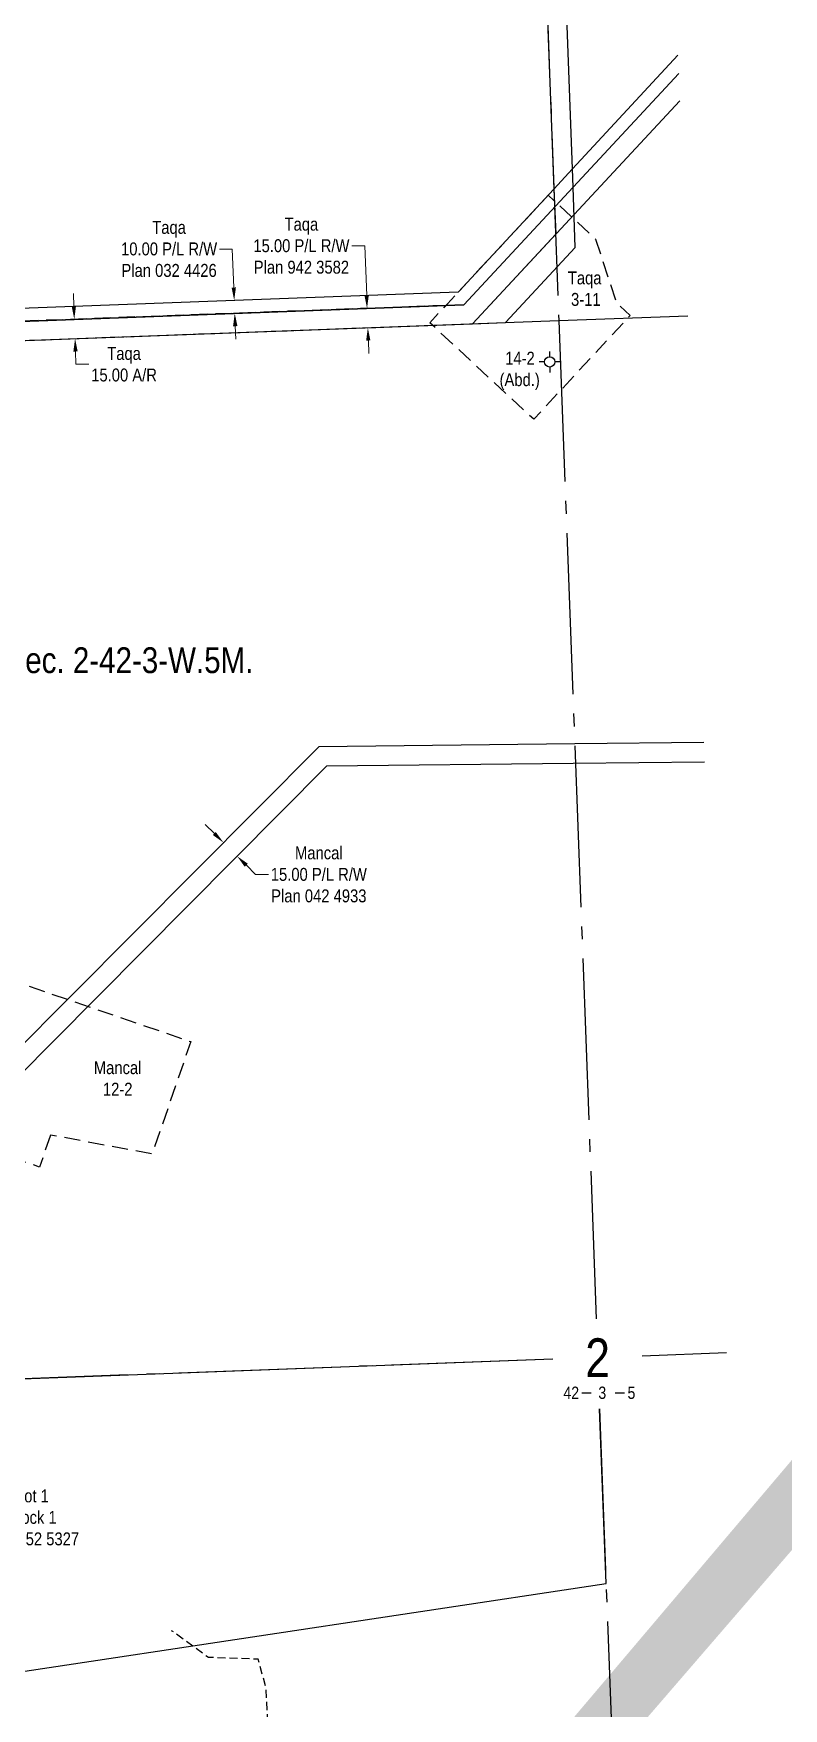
# Model space of a CAD drawing. Extents: x 670596 to 687743, y 5824540 to 5836613.
# Drawn here: x 680724 to 681306, y 5829612 to 5830911 of the extents above; entities that cross this region are included whole.
import ezdxf
from ezdxf.enums import TextEntityAlignment as Align

# ---------------------------------------------------------------- set-up
doc = ezdxf.new("R2010")
doc.units = 0
doc.header["$LTSCALE"] = 5
doc.header["$PDSIZE"] = 0.5
for name, pattern in [('foc-ACCESSROAD', [3.75, 2.5, -1.25]), ('foc-QUARTERLINE', [33, 25, -3, 2, -3]), ('UG_PIPE', [1.875, 1.25, -0.625])]:
    doc.linetypes.add(name, pattern=pattern)
doc.layers.get('Defpoints').update_dxf_attribs({"color": 9})
for name, color, linetype in [('10', 1, 'Continuous'), ('9', 3, 'Continuous'), ('AS-PIPE-UG', 44, 'UG_PIPE'), ('AS-ROADS', 254, 'Continuous'), ('C-SYMBOL', 7, 'Continuous'), ('F-AR', 190, 'foc-ACCESSROAD'), ('F-RW', 190, 'Continuous'), ('F-WS', 190, 'foc-ACCESSROAD'), ('F-WS-S', 8, 'Continuous'), ('L-QSEC', 8, 'foc-QUARTERLINE'), ('L-SEC', 7, 'Continuous'), ('L-SECLBL', 7, 'Continuous'), ('L-TITLEDB', 4, 'Continuous'), ('L-TITLEDB-T', 4, 'Continuous')]:
    doc.layers.add(name, color=color, linetype=linetype)
for name, color, linetype, lineweight in [('F-AR-T', 190, 'Continuous', 9), ('F-RW-T', 190, 'Continuous', 9), ('F-WS-T', 190, 'Continuous', 9)]:
    doc.layers.add(name, color=color, linetype=linetype, lineweight=lineweight)
doc.styles.add('175L', font='ARIALN.TTF', dxfattribs={"height": 20})
doc.styles.add('80CG', font='ARIALN.TTF', dxfattribs={"height": 10})
doc.styles.add('80L', font='ARIALN.TTF', dxfattribs={"height": 10})
doc.styles.add('SIMPLEX', font='ARIALN.TTF')
doc.dimstyles.new('Compass 5 000', dxfattribs={"dimscale": 5, "dimtxt": 9, "dimasz": 2, "dimexe": 0.2, "dimexo": 0.0625, "dimgap": 0.5, "dimtad": 0, "dimtih": 1, "dimtoh": 1, "dimzin": 0, "dimdsep": 46, "dimtxsty": '80CG', "dimcen": 0.1, "dimse1": 1, "dimse2": 1, "dimclrd": 256, "dimclrt": 256, "dimaunit": 1, "dimadec": 4, "dimazin": 0, "dimtfac": 0.06, "dimtofl": 0, "dimtmove": 0, "dimatfit": 1, "dimfxl": 0.2, "dimtolj": 1, "dimtzin": 0, "dimlwd": -1, "dimarcsym": 0})

# ---------------------------------------------------------------- blocks, each defined once
blk = doc.blocks.new('L-SECLBL')
at = {"layer": '9', "color": 7}
for p, q in [((-5.1, -27.8), (-12.3, -27.8)), ((20.7, -27.8), (13.5, -27.8))]:
    blk.add_line(p, q, dxfattribs=at)
at = {"layer": '10', "color": 2, "style": 'SIMPLEX'}
blk.add_attdef('SEC', text='', height=30, dxfattribs=at).set_placement((0, 0), align=Align.MIDDLE)
at = {"layer": '10', "color": 5, "style": '80L'}
blk.add_attdef('TWP', text='', height=9.5, dxfattribs=at).set_placement((-14.4, -27.4), align=Align.MIDDLE_RIGHT)
blk.add_attdef('RGE', text='', height=9.5, dxfattribs=at).set_placement((3.6, -27.4), align=Align.MIDDLE_CENTER)
blk.add_attdef('MER', text='', height=9.5, dxfattribs=at).set_placement((23.2, -27.4), align=Align.MIDDLE_LEFT)
blk = doc.blocks.new('GABD')
for p, q in [((-0.81, 0), (-1.62, 0)), ((0, 0.81), (0, 1.62)), ((1.62, 0), (0.81, 0)), ((0, -0.81), (0, -1.62))]:
    blk.add_line(p, q)
blk.add_circle((0, 0), 0.8)
blk = doc.blocks.new('*D403')
at = {"layer": 'Defpoints', "color": 0, "transparency": 16777216}
for p in [(680779.2, 5830690.2), (680779.7, 5830675.3), (680756.6, 5830674.5)]:
    blk.add_point(p, dxfattribs=at)
at = {"layer": 'F-AR-T', "transparency": 16777216}
for p, q in [((680755.7, 5830699.4), (680755.3, 5830709.3)), ((680757, 5830664.5), (680757.3, 5830654.5)), ((680757.3, 5830654.5), (680767.3, 5830654.5))]:
    blk.add_line(p, q, dxfattribs=at)
for points in [[(680757.3, 5830699.4), (680754, 5830699.3), (680756, 5830689.4)], [(680758.6, 5830664.5), (680755.3, 5830664.4), (680756.6, 5830674.5)]]:
    blk.add_solid(points, dxfattribs=at)
at = {"layer": 'F-AR-T', "transparency": 16777216, "insert": (680794.6, 5830654.5), "char_height": 10, "attachment_point": 5, "style": '80CG'}
blk.add_mtext('\\A1;Taqa\\P15.00 A/R', dxfattribs=at)
blk = doc.blocks.new('*D424')
at = {"layer": 'Defpoints', "color": 0, "transparency": 16777216}
for p in [(680874.8, 5830286.9), (680882.3, 5830273.1), (680885.5, 5830276.3)]:
    blk.add_point(p, dxfattribs=at)
at = {"layer": 'F-RW-T', "transparency": 16777216}
for p, q in [((680864.6, 5830290.8), (680857.5, 5830297.8)), ((680889.4, 5830266.1), (680896.5, 5830259)), ((680896.5, 5830259), (680906.5, 5830259))]:
    blk.add_line(p, q, dxfattribs=at)
for points in [[(680865.7, 5830291.9), (680863.4, 5830289.6), (680871.7, 5830283.7)], [(680890.6, 5830267.3), (680888.2, 5830264.9), (680882.3, 5830273.1)]]:
    blk.add_solid(points, dxfattribs=at)
at = {"layer": 'F-RW-T', "transparency": 16777216, "insert": (680945.6, 5830259), "char_height": 10, "attachment_point": 5, "style": '80CG'}
blk.add_mtext('\\A1;Mancal\\P15.00 P/L R/W\\PPlan 042 4933', dxfattribs=at)
blk = doc.blocks.new('*D425')
at = {"layer": 'Defpoints', "color": 0, "transparency": 16777216}
for p in [(680879.2, 5830704), (680880, 5830704), (680879.6, 5830694)]:
    blk.add_point(p, dxfattribs=at)
at = {"layer": 'F-RW-T', "transparency": 16777216}
for p, q in [((680878.5, 5830743.9), (680868.5, 5830743.9)), ((680879.7, 5830714), (680878.5, 5830743.9)), ((680880.8, 5830684.1), (680881.2, 5830674.1))]:
    blk.add_line(p, q, dxfattribs=at)
for points in [[(680881.3, 5830714.1), (680878, 5830713.9), (680880, 5830704)], [(680882.5, 5830684.1), (680879.1, 5830684), (680880.4, 5830694.1)]]:
    blk.add_solid(points, dxfattribs=at)
at = {"layer": 'F-RW-T', "transparency": 16777216, "insert": (680829.5, 5830743.9), "char_height": 10, "attachment_point": 5, "style": '80CG'}
blk.add_mtext('\\A1;Taqa\\P10.00 P/L R/W\\PPlan 032 4426', dxfattribs=at)
blk = doc.blocks.new('*D427')
at = {"layer": 'Defpoints', "color": 0, "transparency": 16777216}
for p in [(680970.5, 5830697.4), (680983, 5830697.9), (680971, 5830682.5)]:
    blk.add_point(p, dxfattribs=at)
at = {"layer": 'F-RW-T', "transparency": 16777216}
for p, q in [((680981.2, 5830746.4), (680971.2, 5830746.4)), ((680982.7, 5830707.9), (680981.2, 5830746.4)), ((680984, 5830672.9), (680984.3, 5830662.9))]:
    blk.add_line(p, q, dxfattribs=at)
for points in [[(680984.3, 5830707.9), (680981, 5830707.8), (680983, 5830697.9)], [(680985.6, 5830673), (680982.3, 5830672.9), (680983.6, 5830682.9)]]:
    blk.add_solid(points, dxfattribs=at)
at = {"layer": 'F-RW-T', "transparency": 16777216, "insert": (680932.1, 5830746.4), "char_height": 10, "attachment_point": 5, "style": '80CG'}
blk.add_mtext('\\A1;Taqa\\P15.00 P/L R/W\\PPlan 942 3582', dxfattribs=at)

msp = doc.modelspace()

# ---------------------------------------------------------------- hatches: boundary and pattern name
at = {"layer": 'AS-ROADS'}
h = msp.add_hatch(color=256, dxfattribs=at)
h.dxf.hatch_style = 1
h.paths.add_polyline_path([(682678.285, 5832378.284), (682679.237, 5832371.44), (682678.476, 5832368.778), (682676.859, 5832365.926), (682687.322, 5832365.831), (682684.183, 5832370.964), (682682.661, 5832374.577), (682682.566, 5832377.333), (682682.566, 5832379.045)], flags=16)
h.paths.add_polyline_path([(681464.565, 5832333.37), (681471.954, 5832333.222), (681472.545, 5832327.019), (681474.319, 5832324.36), (681475.206, 5832323.326), (681461.314, 5832321.997), (681462.939, 5832325.394), (681463.974, 5832328.2), (681464.252, 5832330.272), (681464.542, 5832331.722)], flags=16)
h.paths.add_polyline_path([(681048.14, 5832317.983), (681052.253, 5832311.083), (681052.694, 5832307.12), (681062.388, 5832306.826), (681060.185, 5832312.404), (681056.954, 5832317.249), (681056.66, 5832320.038)], flags=16)
edge = h.paths.add_edge_path()
edge.add_line((683515.178, 5832287.041), (683508.934, 5832397.566))
edge.add_line((677284.424, 5825051.076), (677268.886, 5825051.076))

# ---------------------------------------------------------------- linework, layer by layer
at = {"layer": 'AS-PIPE-UG', "flags": 128}
msp.add_lwpolyline([(680934.549, 5829115.197), (680904.639, 5829628.316), (680898.594, 5829650.623), (680859.965, 5829651.976), (680831.461, 5829672.754)], dxfattribs=at)
at = {"layer": 'F-AR', "flags": 128}
for points in [[(681033.763, 5830684.762), (681031.645, 5830686.73), (681044.118, 5830700.158), (680308.496, 5830672.784)], [(680309.054, 5830657.797), (681033.762, 5830684.764)]]:
    msp.add_lwpolyline(points, dxfattribs=at)
at = {"layer": 'F-RW', "flags": 128}
msp.add_lwpolyline([(681090.244, 5830686.904), (681144.421, 5830745.192), (681142.68, 5830791.879), (681142.155, 5830805.932), (681118.642, 5831436.227), (681130.332, 5831480.464), (681115.834, 5831484.294), (681103.573, 5831437.902), (681127.728, 5830790.409), (681129.234, 5830755.284), (681064.787, 5830685.947)], close=True, dxfattribs=at)
for points in [[(681224.081, 5830894.085), (681142.155, 5830805.932), (681127.728, 5830790.409), (681053.564, 5830710.536), (680533.56, 5830691.003), (680508.139, 5830690.048), (680328.261, 5830683.474), (680328.386, 5830678.479)], [(681224.609, 5830879.988), (681142.68, 5830791.879), (681058.023, 5830700.7), (680508.513, 5830680.058), (680508.325, 5830685.053), (680328.386, 5830678.479), (680329.152, 5830658.525), (680676.312, 5830671.356), (681064.787, 5830685.947), (681143.472, 5830770.606), (681225.404, 5830858.771)], [(680328.386, 5830678.479), (680508.325, 5830685.053), (680508.513, 5830680.058), (681058.023, 5830700.7), (681142.68, 5830791.879), (681224.609, 5830879.988)], [(681244.007, 5830361.44), (681143.996, 5830360.21), (680945.503, 5830358.031), (680706.577, 5830117.617), (680675.537, 5830086.323), (680686.173, 5830075.754), (680739.906, 5830129.822), (680843.775, 5830234.364), (680951.805, 5830343.104), (681142.855, 5830345.197), (681244.568, 5830346.448)]]:
    msp.add_lwpolyline(points, dxfattribs=at)
at = {"layer": 'F-WS', "flags": 128}
for points in [[(681033.762, 5830684.764), (681031.645, 5830686.73), (681123.514, 5830785.627), (681160.143, 5830751.602), (681176.096, 5830702.663), (681187.085, 5830692.455), (681112.229, 5830611.873), (681033.763, 5830684.762)], [(680737.576, 5830056.998), (680729.077, 5830032.177), (680625.021, 5830067.805), (680654.625, 5830141.258), (680683.216, 5830131.742), (680699.624, 5830179.664), (680846.248, 5830129.461), (680830.054, 5830082.163), (680816.408, 5830042.309), (680737.565, 5830057)]]:
    msp.add_lwpolyline(points, dxfattribs=at)
at = {"layer": 'L-QSEC', "flags": 128}
for points in [[(681101.541, 5831492.404), (681131.725, 5830688.462)], [(681131.725, 5830688.462), (681160.655, 5829914.565)], [(681126.977, 5829883.289), (680359.089, 5829854.662)], [(681196.202, 5829885.877), (681261.694, 5829888.333)], [(681163.266, 5829844.623), (681191.746, 5829080.626)]]:
    msp.add_lwpolyline(points, dxfattribs=at)
at = {"layer": 'L-SEC', "flags": 128}
for points in [[(680329.152, 5830658.525), (681131.725, 5830688.462)], [(681131.725, 5830688.462), (681231.642, 5830692.213)]]:
    msp.add_lwpolyline(points, dxfattribs=at)
at = {"layer": 'L-TITLEDB', "flags": 128}
msp.add_lwpolyline([(681126.976, 5829883.279), (680359.102, 5829854.421), (680363.14, 5829745.45), (680395.434, 5829741.018), (680592.258, 5829622.541), (681168.294, 5829709.339), (681163.254, 5829844.623)], dxfattribs=at)

# ---------------------------------------------------------------- block references
at = {"layer": 'F-WS-S', "xscale": 4.99938, "yscale": 4.99938, "zscale": 4.99938}
msp.add_blockref('GABD', (681124.585, 5830656.377), dxfattribs=at)
at = {"layer": 'L-SECLBL', "xscale": 0.999876, "yscale": 0.999876, "zscale": 0.999876}
msp.add_blockref('L-SECLBL', (681161.776, 5829884.586), dxfattribs=at).add_auto_attribs({'SEC': '2', 'TWP': '42', 'RGE': '3', 'MER': '5'})

# ---------------------------------------------------------------- texts
at = {"layer": 'C-SYMBOL', "color": 3, "style": '175L'}
msp.add_text('N.W.1/4 Sec. 2-42-3-W.5M.', height=19.99752, dxfattribs=at).set_placement((680754.244, 5830409.118), align=Align.BOTTOM_CENTER)
at = {"layer": 'F-WS-T', "char_height": 9.99876, "attachment_point": 1, "style": '175L'}
for s, insert in [('\\pi8.6731;Taqa\\P\\pi11.159;3-11', (681129.988, 5830726.484)), ('\\pi10.787;14-2\\P\\pi6.4291;(Abd.)', (681079.303, 5830664.257)), ('\\pi3.7112;Mancal\\P\\pi10.787;12-2', (680767.424, 5830114.222))]:
    msp.add_mtext_dynamic_manual_height_columns(s, width=42.66358, gutter_width=100, heights=[0], dxfattribs=dict(at, insert=insert))

# ---------------------------------------------------------------- dimensions: what is measured, and where the dimension line sits
at = {"layer": 'F-AR-T'}
dim = msp.add_aligned_dim(p1=(680779.155, 5830690.225), p2=(680779.711, 5830675.332), distance=-23.134, text='Taqa\\P15.00 A/R', dimstyle='Compass 5 000', dxfattribs=at)
dim.commit()
dim.dimension.update_dxf_attribs({"geometry": '*D403', "text_midpoint": (680794.62, 5830654.483)})
at = {"layer": 'F-RW-T'}
for base, p1, p2, angle, text, picture, middle in [((680880.048, 5830704.018), (680879.599, 5830694.036), (680879.225, 5830703.987), 92.151155, 'Taqa\\P10.00 P/L R/W\\PPlan 032 4426', '*D425', (680829.463, 5830743.927)), ((680983.042, 5830697.885), (680971.045, 5830682.468), (680970.488, 5830697.418), 92.131052, 'Taqa\\P15.00 P/L R/W\\PPlan 942 3582', '*D427', (680932.15, 5830746.439))]:
    dim = msp.add_linear_dim(base=base, p1=p1, p2=p2, angle=angle, text=text, dimstyle='Compass 5 000', dxfattribs=at)
    dim.commit()
    dim.dimension.update_dxf_attribs({"geometry": picture, "text_midpoint": middle, "dimtype": 161})
dim = msp.add_aligned_dim(p1=(680874.828, 5830286.916), p2=(680885.475, 5830276.338), distance=-4.508, text='Mancal\\P15.00 P/L R/W\\PPlan 042 4933', dimstyle='Compass 5 000', dxfattribs=at)
dim.commit()
dim.dimension.update_dxf_attribs({"geometry": '*D424', "text_midpoint": (680945.572, 5830259.044)})

# ---------------------------------------------------------------- next in the draw order: texts
at = {"layer": 'L-TITLEDB-T', "insert": (680685.355, 5829782.257), "char_height": 10, "attachment_point": 1, "style": '175L', "bg_fill": 3, "box_fill_scale": 1.2, "bg_fill_color": 256, "bg_fill_transparency": 0}
msp.add_mtext_dynamic_manual_height_columns('\\pi25.452;Lot 1\\P\\pi19.422;Block 1\\P\\pi0.48997;Plan 152 5327', width=73.44925, gutter_width=100, heights=[0], dxfattribs=at)

doc.saveas('drawing.dxf')
